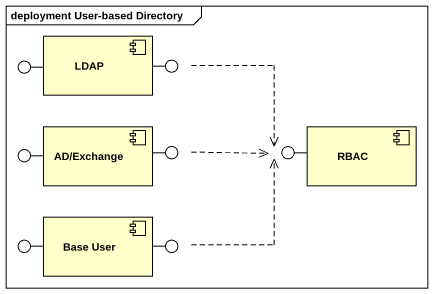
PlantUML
@startuml
mainframe deployment User-based Directory
component LDAP
() " " as lollipop1
() " " as lollipop2
component "AD/Exchange" as AD_Exchange
component RBAC
() " " as lollipop3
() " " as lollipop4
() " " as lollipop5
component "Base User" as Base_User
() " " as lollipop6
() " " as lollipop7
LDAP -left- lollipop1
LDAP -right- lollipop2
AD_Exchange -left- lollipop3
AD_Exchange -right- lollipop4
RBAC -left- lollipop5
Base_User -left- lollipop6
Base_User -right- lollipop7
lollipop2 ..> lollipop5
lollipop4 .right.> lollipop5
lollipop7 .up.> lollipop5
@enduml
